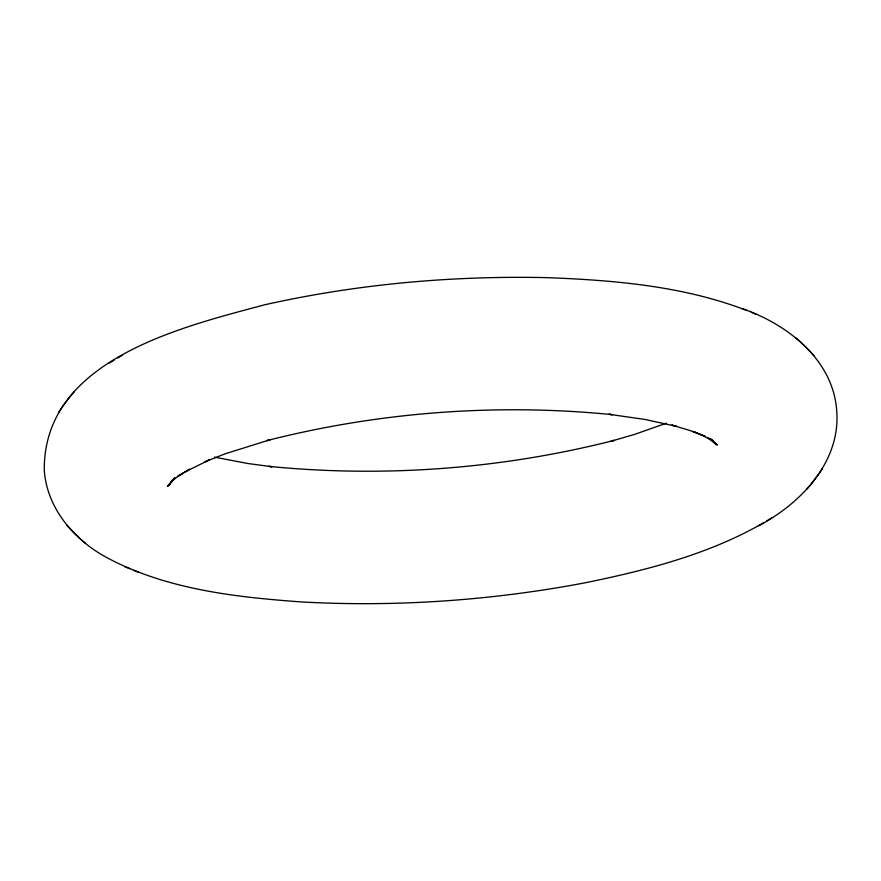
<?xml version="1.0" encoding="UTF-8"?>
<svg xmlns="http://www.w3.org/2000/svg" width="881" height="881" viewBox="0 0 881 881"><rect width="100%" height="100%" fill="white"/><g stroke="black" fill="none" stroke-linecap="round" stroke-linejoin="round"><path stroke-width="1.32" d="M747.187 310.63C683.48 285.962 614.31 280.191 546.616 277.636C452.03 275.577 357.036 284.067 264.685 304.793C180.594 327.291 43.202 360.032 44.292 470.289C46.935 508.998 75.193 541.176 108.517 558.499C168.018 589.741 236.372 597.241 302.436 602.009C397.144 607.119 492.479 600.402 585.634 582.704C646.797 570.15 708.621 554.413 763.155 523.05M758.563 525.792C800.84 503.547 840.859 461.754 836.708 410.711C833.184 359.624 787.361 324.274 742.243 308.603M58.564 412.385L61.989 407.319M62.309 406.835L69.599 397.21M172.665 479.76L168.59 485.783L174.68 477.733L167.412 486.389L174.912 478.218L170.672 482.27L176.464 477.458L189.503 469.221L177.951 476.136L182.664 473.317M818.691 474.165L811.401 483.79M819.011 473.681L822.436 468.615M70.304 396.329L74.158 391.77M806.842 489.23L810.696 484.671M109.299 363.06L114.023 360.241M117.845 357.95L122.437 355.208M766.977 520.759L771.701 517.94M184.911 471.963L209.48 459.838L205.075 461.776L224.688 453.968L270.093 439.729L266.745 440.632C379.182 412.011 496.873 403.168 612.317 414.654L608.881 414.257L644.837 419.433L676.465 426.338L671.818 425.071L689.801 430.457L705.428 436.469L692.973 431.36L697.917 433.386M666.399 423.177L634.562 434.399L610.907 441.271L614.255 440.368C501.818 468.989 384.127 477.832 268.683 466.346L272.119 466.743L247.704 463.494L214.557 457.151M751.306 312.326L756.394 314.407M124.606 566.593L129.694 568.674M133.813 570.37L138.758 572.397M700.34 434.388L713.214 440.863L708.17 438.088L717.387 445.026L709.8 438.353M795.444 337.544L799.926 341.476M800.752 342.235L809.397 350.66M80.248 538.765L71.603 530.34M81.074 539.524L85.556 543.456M709.888 438.441L716.121 444.619L711.198 439.267M809.793 351.101L813.934 355.594M67.066 525.406L71.207 529.899"/></g></svg>
